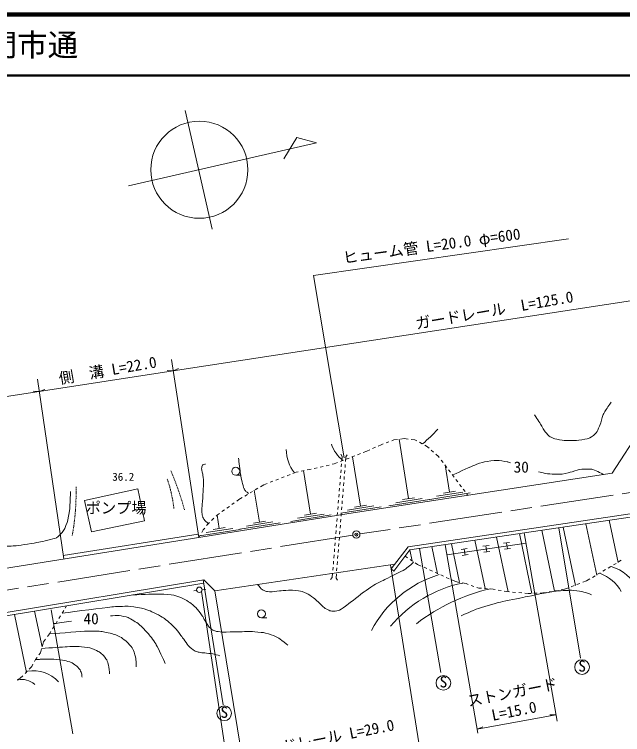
# Model space of a CAD drawing. Units: millimetres, scale not verified. Extents: x 40000 to 680000, y 20000 to 380000.
# Drawn here: x 407384 to 507142, y 261920 to 380000 of the extents above; entities that cross this region are included whole.
import ezdxf
from ezdxf.enums import TextEntityAlignment as Align

# ---------------------------------------------------------------- set-up
doc = ezdxf.new("R2010")
doc.units = ezdxf.units.MM
doc.header["$LTSCALE"] = 1000
doc.header["$PDMODE"] = 32
doc.header["$PDSIZE"] = 500
doc.linetypes.add('CHAIN', pattern=[18.5, 12, -1.5, 3.5, -1.5])
for name, color, linetype, lineweight in [('M-BGD', 7, 'Continuous', 13), ('M-BMK', 2, 'CHAIN', 13), ('M-STR-HTXT', 7, 'Continuous', 13), ('M-TTL', 2, 'Continuous', 140), ('M-TTL-LINE', 7, 'Continuous', 50), ('M-TTL-TXT', 7, 'Continuous', 13), ('M-WORK', 1, 'Continuous', 13)]:
    doc.layers.add(name, color=color, linetype=linetype, lineweight=lineweight)
doc.styles.add('ＭＳ ゴシック', font='')
doc.styles.get('ＭＳ ゴシック').set_extended_font_data('MS Gothic')

msp = doc.modelspace()

# ---------------------------------------------------------------- linework, layer by layer
at = {"layer": 'M-BGD'}
msp.add_circle((463469, 294722), 600, dxfattribs=at)
msp.add_point((463469, 294722), dxfattribs=at)
at = {"layer": 'M-BMK'}
for p, q in [((560470, 309583), (464063, 294812)), ((462877, 294627), (365561, 279167))]:
    msp.add_line(p, q, dxfattribs=at)
at = {"layer": 'M-STR-HTXT'}
for p, q in [((433449, 321559), (556417, 340368)), ((433167, 323399), (437635, 294241)), ((433449, 321559), (432466, 321592)), ((433449, 321559), (434301, 321942)), ((411162, 320187), (415477, 290721)), ((411454, 318195), (410472, 318227)), ((496391, 264117), (491017, 294992)), ((483398, 262181), (478025, 293056)), ((474796, 253882), (469089, 289758)), ((443996, 245759), (438074, 285390)), ((445100, 256141), (440281, 285495)), ((496209, 265159), (495226, 265164))]:
    msp.add_line(p, q, dxfattribs=at)
for points in [[(498246, 343205), (456460, 337180), (461451, 307279)], [(433449, 321559), (411454, 318195), (412381, 318523)], [(411454, 318195), (356003, 309713), (356930, 310041)], [(496209, 265159), (483288, 262812), (484206, 263166)]]:
    msp.add_lwpolyline(points, dxfattribs=at)
at = {"layer": 'M-TTL'}
msp.add_line((680000, 380000), (40000, 380000), dxfattribs=at)
at = {"layer": 'M-TTL-LINE'}
msp.add_line((40000, 370000), (680000, 370000), dxfattribs=at)
at = {"layer": 'M-WORK'}
for p, q in [((435389, 364247), (439810, 344813)), ((467051, 309230), (467547, 309454)), ((467547, 309454), (467867, 309574)), ((468335, 309750), (468803, 309926)), ((469271, 310102), (469592, 310222)), ((469592, 310222), (470218, 310307)), ((472045, 300606), (470497, 310379)), ((470713, 310374), (471339, 310458)), ((471339, 310458), (471965, 310374)), ((472460, 310307), (473086, 310222)), ((473086, 310222), (473370, 310074)), ((473813, 309844), (474257, 309613)), ((474701, 309383), (474984, 309235)), ((464601, 308162), (465187, 308389)), ((465187, 308389), (465683, 308613)), ((466139, 308819), (466595, 309024)), ((474984, 309235), (475389, 308880)), ((475764, 308550), (476140, 308220)), ((460906, 307896), (461137, 307533)), ((461137, 307533), (461079, 306819)), ((461756, 307434), (461697, 306720)), ((461987, 307797), (461756, 307434)), ((461804, 307077), (462270, 307258)), ((462736, 307439), (463202, 307619)), ((464140, 299383), (462862, 307454)), ((463668, 307800), (464135, 307981)), ((476516, 307890), (476920, 307535)), ((476920, 307535), (477079, 307327)), ((457539, 305789), (458027, 305900)), ((458514, 306010), (459002, 306121)), ((459489, 306232), (459819, 306307)), ((459819, 306307), (460405, 306534)), ((460871, 306715), (461338, 306896)), ((461038, 306321), (460998, 305823)), ((461657, 306222), (461616, 305724)), ((477382, 306929), (477684, 306531)), ((477987, 306133), (478290, 305734)), ((478727, 301668), (478015, 306163)), ((433092, 305079), (433048, 305188)), ((433168, 304894), (433130, 304987)), ((433244, 304709), (433206, 304802)), ((453057, 304721), (453618, 304937)), ((453618, 304937), (453948, 305006)), ((454438, 305108), (454927, 305210)), ((455941, 298058), (454810, 305201)), ((455417, 305312), (455747, 305381)), ((455747, 305381), (456076, 305456)), ((456564, 305567), (457052, 305678)), ((460957, 305324), (460916, 304826)), ((461576, 305225), (461535, 304727)), ((478592, 305336), (478895, 304938)), ((432481, 303747), (432458, 303818)), ((432543, 303557), (432512, 303652)), ((433320, 304524), (433282, 304617)), ((433396, 304339), (433358, 304432)), ((433479, 304138), (433434, 304247)), ((433521, 304029), (433479, 304138)), ((433593, 303842), (433557, 303936)), ((433665, 303656), (433629, 303749)), ((433737, 303469), (433701, 303562)), ((443687, 304444), (444594, 304444)), ((450257, 303643), (450724, 303823)), ((451191, 304002), (451657, 304182)), ((452124, 304362), (452590, 304541)), ((460876, 304328), (460835, 303829)), ((461494, 304229), (461454, 303730)), ((479197, 304540), (479500, 304142)), ((479803, 303744), (480105, 303346)), ((417495, 302381), (417493, 302531)), ((432598, 303391), (432575, 303462)), ((432620, 303320), (432598, 303391)), ((432679, 303129), (432649, 303224)), ((432730, 302962), (432708, 303033)), ((432751, 302890), (432730, 302962)), ((432806, 302697), (432778, 302793)), ((432854, 302529), (432834, 302601)), ((432874, 302457), (432854, 302529)), ((432925, 302264), (432899, 302360)), ((433809, 303283), (433773, 303376)), ((433887, 303080), (433845, 303189)), ((433927, 302970), (433887, 303080)), ((433995, 302782), (433961, 302876)), ((434063, 302593), (434029, 302687)), ((434131, 302405), (434097, 302499)), ((434199, 302217), (434165, 302311)), ((446892, 302053), (447322, 302308)), ((447751, 302564), (448296, 302888)), ((448296, 302888), (448858, 303104)), ((449324, 303284), (449791, 303463)), ((460713, 302334), (460673, 301836)), ((460794, 303331), (460754, 302833)), ((461413, 303232), (461372, 302733)), ((480408, 302948), (480711, 302550)), ((417497, 302181), (417496, 302281)), ((417500, 301981), (417499, 302081)), ((417499, 301183), (417500, 301283)), ((417500, 301383), (417501, 301483)), ((417503, 301732), (417501, 301881)), ((417502, 301583), (417503, 301732)), ((432970, 302095), (432951, 302167)), ((432988, 302022), (432970, 302095)), ((433036, 301828), (433012, 301925)), ((433077, 301658), (433059, 301731)), ((433094, 301585), (433077, 301658)), ((433138, 301390), (433116, 301487)), ((433176, 301219), (433160, 301292)), ((433191, 301146), (433176, 301219)), ((434272, 302013), (434233, 302123)), ((434310, 301902), (434272, 302013)), ((434374, 301712), (434342, 301807)), ((434438, 301523), (434406, 301618)), ((434502, 301333), (434470, 301428)), ((434566, 301144), (434534, 301239)), ((445173, 301031), (445602, 301286)), ((446032, 301542), (446462, 301797)), ((447566, 296762), (446734, 302015)), ((460632, 301338), (460591, 300839)), ((461250, 301238), (461210, 300740)), ((461332, 302235), (461291, 301737)), ((482152, 301543), (475507, 300490)), ((480951, 301686), (476605, 300998)), ((479714, 301825), (477739, 301512)), ((481013, 302152), (481316, 301754)), ((481618, 301356), (481777, 301148)), ((417469, 299986), (417476, 300135)), ((417476, 300135), (417480, 300284)), ((417482, 300384), (417485, 300484)), ((417488, 300584), (417490, 300684)), ((417493, 300784), (417497, 300933)), ((417497, 300933), (417498, 301083)), ((433231, 300950), (433211, 301048)), ((433267, 300779), (433252, 300852)), ((433280, 300705), (433267, 300779)), ((433317, 300509), (433299, 300607)), ((433349, 300337), (433335, 300410)), ((433361, 300263), (433349, 300337)), ((433394, 300066), (433377, 300164)), ((433422, 299893), (433410, 299967)), ((434635, 300938), (434597, 301049)), ((434670, 300826), (434635, 300938)), ((434730, 300635), (434700, 300731)), ((434790, 300444), (434760, 300540)), ((434850, 300254), (434820, 300349)), ((434909, 300063), (434880, 300158)), ((434974, 299855), (434939, 299967)), ((443050, 299635), (443457, 299925)), ((443865, 300214), (444198, 300451)), ((444198, 300451), (444743, 300775)), ((460551, 300341), (460510, 299843)), ((461169, 300242), (461129, 299743)), ((475471, 300480), (468826, 299428)), ((474270, 300624), (469924, 299936)), ((473033, 300762), (471057, 300449)), ((417401, 298789), (417408, 298889)), ((417415, 298989), (417421, 299089)), ((417428, 299188), (417438, 299337)), ((417438, 299337), (417445, 299487)), ((417450, 299586), (417455, 299686)), ((417459, 299786), (417464, 299886)), ((433433, 299819), (433422, 299893)), ((433462, 299621), (433447, 299720)), ((433487, 299448), (433476, 299522)), ((433497, 299374), (433487, 299448)), ((433522, 299176), (433509, 299275)), ((433544, 299002), (433534, 299076)), ((435007, 299743), (434974, 299855)), ((435063, 299551), (435035, 299647)), ((435119, 299359), (435091, 299455)), ((435174, 299167), (435147, 299263)), ((435230, 298975), (435202, 299071)), ((435291, 298766), (435258, 298879)), ((441420, 298475), (441828, 298765)), ((442235, 299055), (442643, 299345)), ((460469, 299344), (460429, 298846)), ((467566, 299257), (460921, 298205)), ((461088, 299245), (461047, 298747)), ((466365, 299401), (462019, 298713)), ((465128, 299539), (463153, 299226)), ((519669, 299816), (471944, 292707)), ((519496, 299234), (472248, 292196)), ((417300, 297597), (417316, 297745)), ((417316, 297745), (417329, 297894)), ((417337, 297993), (417346, 298093)), ((417355, 298193), (417363, 298292)), ((417372, 298392), (417385, 298541)), ((417385, 298541), (417395, 298690)), ((440455, 297734), (440680, 297949)), ((440979, 295700), (440629, 297908)), ((440680, 297949), (441013, 298185)), ((459367, 297932), (452722, 296880)), ((458166, 298076), (453820, 297388)), ((456929, 298214), (454954, 297902)), ((460388, 298348), (460347, 297849)), ((461007, 298248), (460966, 297750)), ((417161, 296406), (417174, 296505)), ((417187, 296604), (417199, 296704)), ((417212, 296803), (417231, 296951)), ((417231, 296951), (417247, 297099)), ((417257, 297199), (417268, 297298)), ((417278, 297398), (417289, 297497)), ((438908, 296176), (439145, 296485)), ((439145, 296485), (439370, 296699)), ((439732, 297044), (440093, 297389)), ((450992, 296636), (444347, 295584)), ((449791, 296780), (445445, 296092)), ((448554, 296918), (446579, 296606)), ((460307, 297351), (460266, 296852)), ((460925, 297252), (460885, 296753)), ((502895, 288057), (501135, 296499)), ((506393, 290128), (504947, 297067)), ((416989, 295221), (417013, 295369)), ((417013, 295369), (417035, 295516)), ((417050, 295615), (417064, 295714)), ((417079, 295813), (417094, 295912)), ((417108, 296011), (417130, 296159)), ((417130, 296159), (417149, 296307)), ((444405, 295574), (437760, 294521)), ((438128, 295070), (438366, 295470)), ((438366, 295470), (438604, 295779)), ((443204, 295718), (438858, 295029)), ((441967, 295856), (439991, 295543)), ((460144, 295357), (460104, 294859)), ((460226, 296354), (460185, 295856)), ((460763, 295258), (460722, 294760)), ((460844, 296255), (460804, 295757)), ((495984, 285424), (493899, 295421)), ((500237, 274428), (496658, 295832)), ((499392, 286360), (497394, 295942)), ((415398, 291266), (437551, 294785)), ((416881, 294581), (416906, 294728)), ((416923, 294827), (416939, 294926)), ((416956, 295024), (416972, 295123)), ((437635, 294241), (437872, 294641)), ((460063, 294361), (460022, 293862)), ((460682, 294262), (460641, 293763)), ((488348, 285347), (486478, 294316)), ((492267, 285052), (490219, 294873)), ((459982, 293364), (459941, 292866)), ((460600, 293265), (460560, 292767)), ((478310, 291419), (491307, 293327)), ((480417, 286851), (479090, 293215)), ((484585, 285856), (482932, 293787)), ((484241, 292795), (485230, 292940)), ((484736, 292868), (484881, 291878)), ((487602, 293288), (488591, 293434)), ((488096, 293361), (488242, 292372)), ((459901, 292367), (459860, 291869)), ((460519, 292268), (460479, 291770)), ((471944, 292707), (469198, 289071)), ((472248, 292196), (469637, 288740)), ((472627, 290375), (472248, 292196)), ((477338, 272127), (473824, 292431)), ((476790, 288266), (475859, 292734)), ((480673, 292271), (481663, 292416)), ((481168, 292344), (481313, 291354)), ((484386, 291806), (485376, 291951)), ((487747, 292299), (488736, 292444)), ((459819, 291371), (459779, 290872)), ((460438, 291272), (460397, 290773)), ((471864, 290901), (471465, 291160)), ((472702, 290356), (472283, 290629)), ((480818, 291282), (481808, 291427)), ((506924, 290493), (506493, 290239)), ((459657, 289377), (459616, 288879)), ((459738, 290374), (459697, 289876)), ((460357, 290275), (460316, 289776)), ((473519, 289825), (473121, 290084)), ((474117, 289553), (473519, 289825)), ((475027, 289139), (474572, 289346)), ((505201, 289477), (504771, 289222)), ((506063, 289985), (505632, 289731)), ((459576, 288381), (459517, 287667)), ((460194, 288281), (460136, 287568)), ((460275, 289278), (460235, 288780)), ((469198, 289071), (469637, 288740)), ((475937, 288724), (475482, 288932)), ((476847, 288310), (476392, 288517)), ((503479, 288460), (503049, 288205)), ((504340, 288968), (503910, 288714)), ((438482, 287304), (317759, 267441)), ((441634, 266817), (438369, 287285)), ((459517, 287667), (459253, 287337)), ((460136, 287568), (460400, 287238)), ((477757, 287896), (477302, 288103)), ((478668, 287481), (478213, 287689)), ((479720, 287002), (479123, 287274)), ((480351, 286883), (479720, 287002)), ((501230, 287132), (500592, 286886)), ((501757, 287443), (501230, 287132)), ((502618, 287951), (502188, 287697)), ((438455, 286742), (318258, 266965)), ((481472, 286672), (480842, 286791)), ((481805, 286555), (481472, 286672)), ((482749, 286226), (482277, 286391)), ((483555, 285945), (483221, 286061)), ((483996, 285914), (483555, 285945)), ((484994, 285845), (484495, 285879)), ((485934, 285779), (485493, 285810)), ((486255, 285719), (485934, 285779)), ((498259, 285989), (497621, 285744)), ((499192, 286348), (498726, 286168)), ((500126, 286707), (499659, 286527)), ((436799, 285487), (437282, 285544)), ((438166, 285648), (438783, 285721)), ((487238, 285535), (486746, 285627)), ((488050, 285383), (487729, 285443)), ((488606, 285332), (488050, 285383)), ((489602, 285240), (489104, 285286)), ((490598, 285149), (490100, 285194)), ((491653, 285052), (491096, 285103)), ((492106, 285069), (491653, 285052)), ((493105, 285106), (492605, 285088)), ((494058, 285142), (493605, 285125)), ((494607, 285235), (494058, 285142)), ((495593, 285401), (495100, 285318)), ((496579, 285568), (496086, 285484)), ((497621, 285744), (497072, 285651)), ((416948, 262070), (413435, 282374)), ((415206, 281816), (415466, 282243)), ((415726, 282670), (415950, 283039)), ((409383, 272115), (407399, 281632)), ((411926, 276286), (410698, 282175)), ((414686, 280962), (414946, 281389)), ((447900, 281067), (448808, 281067)), ((414166, 280108), (414426, 280535)), ((413162, 278457), (413386, 278826)), ((413646, 279253), (413906, 279680)), ((412144, 277115), (412502, 277587)), ((412804, 277985), (413162, 278457)), ((411975, 276455), (412144, 277115)), ((411419, 274975), (411681, 275311)), ((411681, 275311), (411850, 275971)), ((410663, 273890), (410848, 274246)), ((410848, 274246), (411111, 274581)), ((409822, 272654), (410247, 273089)), ((410247, 273089), (410432, 273446)), ((409123, 271939), (409473, 272296)), ((407819, 270889), (408349, 271146)), ((408349, 271146), (408774, 271581))]:
    msp.add_line(p, q, dxfattribs=at)
for points in [[(426122, 351919), (456950, 358933), (453708, 359819), (451587, 356298)], [(520932, 307147), (514586, 312627), (510190, 312118), (505434, 304772)], [(505434, 304772), (462935, 298261), (401616, 288519)], [(469796, 289863), (440265, 285492), (438482, 287304)]]:
    msp.add_lwpolyline(points, dxfattribs=at)
msp.add_lwpolyline([(418883, 300312), (420040, 295175), (428740, 296980), (427629, 302209)], close=True, dxfattribs=at)
for centre, radius in [((437720, 354532), 7965), ((443687, 305092), 648), ((437716, 285663), 450), ((447900, 281715), 648), ((500486, 272994), 1200), ((477746, 270402), 1200), ((441797, 265419), 1200)]:
    msp.add_circle(centre, radius, dxfattribs=at)
for centre, radius, start, end in [((462990, 323810), 18177, 308.65496, 319.52264), ((465166, 311582), 6138, 199.4328, 230.6684), ((458525, 308804), 6557, 181.14315, 217.29852), ((503102, 282375), 7419, 28.64745, 72.83387), ((482409, 270346), 18592, 106.74639, 152.27201), ((500987, 281956), 6857, 29.92472, 69.15633), ((485026, 266510), 20674, 101.44573, 140.39253), ((492394, 255516), 31104, 102.87913, 127.77811), ((410501, 266768), 5615, 42.81086, 99.67059), ((408644, 267904), 3061, 47.31153, 104.26676)]:
    msp.add_arc(centre, radius, start, end, dxfattribs=at)
for points, knots in [([(492671, 314360), (492902, 314021), (493576, 312989), (493794, 312641), (493889, 312491), (494137, 312019), (494234, 311870), (494316, 311742), (494587, 311375), (494689, 311263), (494790, 311151), (495119, 310838), (495245, 310757), (495385, 310667), (495844, 310462), (496004, 310419), (496306, 310340), (497228, 310171), (497539, 310149), (497946, 310121), (499172, 310139), (499580, 310166), (499933, 310190), (500990, 310317), (501333, 310402), (501522, 310450), (502054, 310708), (502210, 310824), (502383, 310952), (502837, 311419), (502952, 311600), (503087, 311810), (503355, 312513), (503441, 312747), (503549, 313039), (503813, 313935), (503920, 314227), (503973, 314370), (504161, 314789), (504241, 314919), (504428, 315225), (505036, 316116), (505253, 316403)], [0, 0, 0, 0, 1, 1, 1, 2, 2, 2, 3, 3, 3, 4, 4, 4, 5, 5, 5, 6, 6, 6, 7, 7, 7, 8, 8, 8, 9, 9, 9, 10, 10, 10, 11, 11, 11, 12, 12, 12, 13, 13, 13, 14, 14, 14, 14]), ([(444166, 307234), (444213, 306718), (444395, 305174), (444470, 304661), (444510, 304389), (444675, 303580), (444740, 303312), (444793, 303093), (444975, 302441), (445060, 302233), (445101, 302134), (445285, 301866), (445364, 301794), (445445, 301721), (445630, 301583), (445808, 301458)], [0, 0, 0, 0, 1, 1, 1, 2, 2, 2, 3, 3, 3, 4, 4, 4, 5, 5, 5, 5]), ([(438709, 306251), (438606, 306273), (438281, 306165), (438213, 306086), (438140, 306002), (438088, 305654), (438095, 305543), (438109, 305302), (438279, 304597), (438315, 304359), (438337, 304219), (438381, 303793), (438383, 303651), (438388, 303270), (438369, 302126), (438349, 301745), (438328, 301337), (438204, 300114), (438180, 299705), (438164, 299422), (438135, 298571), (438147, 298288), (438152, 298151), (438221, 297744), (438265, 297614), (438297, 297518), (438451, 297251), (438518, 297175), (438635, 297042), (438943, 296740), (439180, 296521)], [0, 0, 0, 0, 1, 1, 1, 2, 2, 2, 3, 3, 3, 4, 4, 4, 5, 5, 5, 6, 6, 6, 7, 7, 7, 8, 8, 8, 9, 9, 9, 10, 10, 10, 10]), ([(488758, 306481), (488533, 306549), (488337, 306607), (488181, 306649), (487859, 306737), (486862, 306881), (486528, 306881), (486122, 306881), (484909, 306732), (484512, 306649), (484178, 306580), (483205, 306256), (482892, 306120), (482191, 305817), (480662, 305118), (479304, 304485)], [0, 0, 0, 0, 1, 1, 1, 2, 2, 2, 3, 3, 3, 4, 4, 4, 5, 5, 5, 5]), ([(504032, 304557), (503691, 304810), (502512, 305335), (502096, 305420), (501688, 305503), (500427, 305431), (500014, 305373), (499713, 305332), (498855, 305003), (498559, 304931), (498226, 304848), (497217, 304613), (496874, 304600), (496357, 304580), (494798, 304647), (494296, 304765), (494060, 304821), (493740, 304911), (493366, 305022)], [0, 0, 0, 0, 1, 1, 1, 2, 2, 2, 3, 3, 3, 4, 4, 4, 5, 5, 5, 6, 6, 6, 6]), ([(416569, 301774), (416573, 301217), (416502, 299546), (416451, 298992), (416414, 298604), (416232, 297446), (416130, 297069), (416034, 296715), (415664, 295666), (415464, 295358), (415282, 295077), (414569, 294335), (414267, 294194), (413732, 293944), (411987, 293575), (411408, 293460), (410672, 293315), (408447, 292977), (407701, 292894), (407222, 292840), (405775, 292767), (405293, 292776), (404961, 292781), (403961, 292876), (403640, 292965), (402968, 293151), (401012, 293900), (400359, 294145), (399849, 294337), (398343, 294976), (397827, 295149), (397391, 295295), (396059, 295655), (395607, 295739), (395117, 295830), (393627, 296004), (393128, 296023), (392736, 296037), (391556, 295972), (391169, 295904), (390711, 295825), (389363, 295449), (388926, 295291), (388372, 295090), (386756, 294371), (386228, 294110), (385896, 293947), (385077, 293490), (384533, 293170)], [0, 0, 0, 0, 1, 1, 1, 2, 2, 2, 3, 3, 3, 4, 4, 4, 5, 5, 5, 6, 6, 6, 7, 7, 7, 8, 8, 8, 9, 9, 9, 10, 10, 10, 11, 11, 11, 12, 12, 12, 13, 13, 13, 14, 14, 14, 15, 15, 15, 16, 16, 16, 16]), ([(472866, 290221), (472617, 289937), (471744, 289202), (471422, 289004), (470835, 288643), (468966, 287759), (468353, 287445), (467913, 287221), (466583, 286562), (466157, 286312), (465864, 286141), (465035, 285548), (464764, 285344), (464190, 284915), (462504, 283579), (461931, 283148), (461692, 282969), (460973, 282426), (460703, 282299), (460534, 282219), (459969, 282142), (459782, 282133), (459653, 282127), (459265, 282182), (459145, 282228), (458939, 282306), (458350, 282612), (458177, 282747), (457851, 283002), (456986, 283896), (456670, 284164), (456466, 284336), (455819, 284815), (455584, 284943), (455348, 285072), (454596, 285380), (454333, 285439), (454000, 285513), (452975, 285596), (452633, 285604), (452336, 285611), (451446, 285540), (451150, 285514), (450857, 285489), (449981, 285363), (449687, 285349), (449493, 285340), (448908, 285356), (448719, 285396), (448573, 285427), (448152, 285603), (448038, 285700), (447872, 285840), (447514, 286221), (447253, 286526)], [0, 0, 0, 0, 1, 1, 1, 2, 2, 2, 3, 3, 3, 4, 4, 4, 5, 5, 5, 6, 6, 6, 7, 7, 7, 8, 8, 8, 9, 9, 9, 10, 10, 10, 11, 11, 11, 12, 12, 12, 13, 13, 13, 14, 14, 14, 15, 15, 15, 16, 16, 16, 17, 17, 17, 18, 18, 18, 18]), ([(452242, 276576), (451998, 276791), (451226, 277389), (450958, 277572), (450751, 277712), (450104, 278096), (449871, 278186), (449552, 278310), (448556, 278574), (448219, 278634), (447864, 278698), (446785, 278788), (446424, 278800), (445905, 278816), (444347, 278784), (443827, 278776), (443398, 278770), (442109, 278721), (441679, 278729), (441451, 278733), (440767, 278792), (440543, 278834), (440419, 278858), (440059, 278985), (439953, 279054), (439788, 279160), (439329, 279538), (439211, 279694), (438968, 280015), (438391, 281081), (438165, 281415), (437975, 281696), (437369, 282516), (437137, 282764), (436961, 282951), (436351, 283424), (436142, 283573), (435952, 283708), (435359, 284085), (435147, 284180), (434830, 284322), (433850, 284681), (433511, 284754), (433107, 284840), (431870, 284969), (431457, 284966), (430554, 284960), (428586, 284897), (426813, 284827)], [0, 0, 0, 0, 1, 1, 1, 2, 2, 2, 3, 3, 3, 4, 4, 4, 5, 5, 5, 6, 6, 6, 7, 7, 7, 8, 8, 8, 9, 9, 9, 10, 10, 10, 11, 11, 11, 12, 12, 12, 13, 13, 13, 14, 14, 14, 15, 15, 15, 16, 16, 16, 16]), ([(480675, 281402), (481152, 281649), (482633, 282289), (483140, 282467), (483921, 282741), (486303, 283456), (487106, 283657), (487911, 283859), (490358, 284322), (491172, 284484), (492133, 284675), (495013, 285284), (495984, 285424), (496539, 285504), (498223, 285587), (498783, 285584), (499116, 285582), (500112, 285468), (500436, 285395), (500762, 285321), (501715, 284994), (502018, 284852)], [0, 0, 0, 0, 1, 1, 1, 2, 2, 2, 3, 3, 3, 4, 4, 4, 5, 5, 5, 6, 6, 6, 7, 7, 7, 7]), ([(441063, 274860), (440842, 274938), (440161, 275119), (439931, 275161), (439668, 275208), (438871, 275276), (438606, 275305), (438420, 275326), (437861, 275369), (437679, 275409), (437517, 275446), (437039, 275603), (436896, 275687), (436705, 275798), (436174, 276207), (436028, 276373), (435732, 276711), (434974, 277832), (434701, 278190), (434496, 278458), (433877, 279266), (433638, 279505), (433302, 279843), (432232, 280803), (431834, 281067), (431383, 281365), (429925, 282088), (429426, 282294), (429133, 282416), (428202, 282635), (427891, 282696), (427526, 282767), (426421, 282942), (426050, 282955), (425518, 282975), (423919, 282919), (423390, 282861), (421820, 282688), (417609, 282141), (415218, 281805)], [0, 0, 0, 0, 1, 1, 1, 2, 2, 2, 3, 3, 3, 4, 4, 4, 5, 5, 5, 6, 6, 6, 7, 7, 7, 8, 8, 8, 9, 9, 9, 10, 10, 10, 11, 11, 11, 12, 12, 12, 13, 13, 13, 13]), ([(432117, 273570), (431871, 274204), (430997, 276051), (430663, 276644), (430446, 277027), (429657, 278092), (429373, 278429), (429087, 278768), (428166, 279737), (427820, 280015), (427494, 280277), (426419, 280939), (426035, 281106), (425756, 281227), (424851, 281409), (424548, 281436), (424280, 281460), (423525, 281417), (423163, 281382)], [0, 0, 0, 0, 1, 1, 1, 2, 2, 2, 3, 3, 3, 4, 4, 4, 5, 5, 5, 6, 6, 6, 6]), ([(427356, 273047), (427368, 273270), (427346, 273944), (427320, 274167), (427295, 274379), (427169, 275011), (427103, 275215), (427040, 275409), (426794, 275972), (426681, 276142), (426541, 276355), (426034, 276932), (425850, 277108), (425684, 277268), (425137, 277698), (424940, 277817), (424720, 277949), (424021, 278279), (423776, 278356), (423387, 278479), (422191, 278762), (421786, 278812), (421310, 278870), (419870, 278922), (419391, 278896), (418197, 278831), (415265, 278602), (413133, 278415)], [0, 0, 0, 0, 1, 1, 1, 2, 2, 2, 3, 3, 3, 4, 4, 4, 5, 5, 5, 6, 6, 6, 7, 7, 7, 8, 8, 8, 9, 9, 9, 9]), ([(423002, 271878), (422992, 272161), (422890, 273009), (422833, 273286), (422795, 273468), (422621, 274002), (422529, 274163), (422416, 274361), (421981, 274895), (421821, 275057), (421703, 275177), (421296, 275484), (421147, 275563), (420885, 275702), (420068, 276066), (419781, 276136), (419431, 276222), (418352, 276321), (417993, 276339), (417604, 276358), (416435, 276347), (416047, 276325), (415250, 276281), (413317, 276144), (411873, 276033)], [0, 0, 0, 0, 1, 1, 1, 2, 2, 2, 3, 3, 3, 4, 4, 4, 5, 5, 5, 6, 6, 6, 7, 7, 7, 8, 8, 8, 8]), ([(418474, 271313), (418480, 271449), (418429, 271858), (418390, 271988), (418347, 272128), (418155, 272527), (418069, 272646), (417971, 272780), (417610, 273132), (417479, 273236), (417328, 273356), (416845, 273679), (416669, 273759), (416477, 273846), (415866, 274025), (415658, 274062), (415300, 274126), (414216, 274246), (413853, 274265), (413408, 274287), (412072, 274285), (411627, 274265), (411463, 274257), (411143, 274228), (410816, 274193)], [0, 0, 0, 0, 1, 1, 1, 2, 2, 2, 3, 3, 3, 4, 4, 4, 5, 5, 5, 6, 6, 6, 7, 7, 7, 8, 8, 8, 8])]:
    msp.add_open_spline(points, degree=3, knots=knots, dxfattribs=at)
msp.add_open_spline([(416733, 280519), (415643, 280368), (414618, 280224), (413827, 280111)], degree=3, dxfattribs=at)

# ---------------------------------------------------------------- texts
at = {"layer": 'M-STR-HTXT', "style": 'ＭＳ ゴシック'}
for s, rotation, p in [('ヒューム管 L=20.0 φ=600', 7.8, (476022, 340610)), ('ガードレール\u3000L=125.0', 9.8, (486357, 330080)), ('側\u3000溝 L=22.0', 9.8, (422939, 320222)), ('ストンガード', 11.2, (489349, 267429)), ('L=15.0', 11.2, (489618, 264352)), ('ガードレール L=29.0', 11.2, (458299, 259812))]:
    msp.add_text(s, height=1833, rotation=rotation, dxfattribs=at).set_placement(p, align=Align.BOTTOM_CENTER)
at = {"layer": 'M-TTL-TXT', "style": 'ＭＳ ゴシック'}
msp.add_text('地 名      長門市通', height=3666, dxfattribs=at).set_placement((370380, 375000), align=Align.MIDDLE_LEFT)
at = {"layer": 'M-WORK', "style": 'ＭＳ ゴシック'}
for s, height, p in [('30', 1833, (490514, 304320)), ('36.2', 1320, (425237, 303136)), ('40', 1833, (419971, 279461))]:
    msp.add_text(s, height=height, rotation=359.998, dxfattribs=at).set_placement(p, align=Align.BOTTOM_CENTER)
for s, p in [('ポンプ場', (424070, 297628)), ('S', (500494, 271692)), ('S', (477755, 269100)), ('S', (441806, 264117))]:
    msp.add_text(s, height=1833, dxfattribs=at).set_placement(p, align=Align.BOTTOM_CENTER)

doc.saveas('drawing.dxf')
